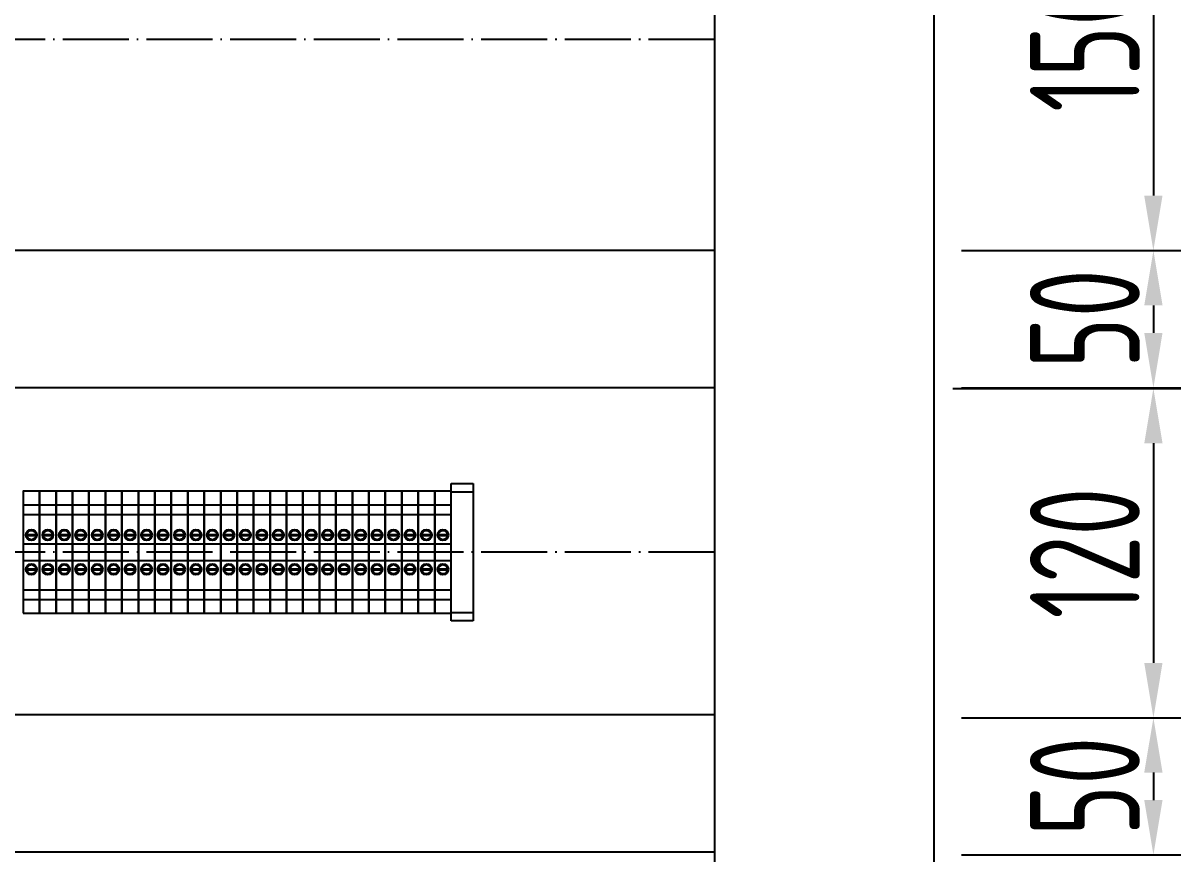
# Model space of a CAD drawing. Header units: millimetres. Extents: x 30557 to 235556, y -116603 to -73383.
# Drawn here: x 131766.6 to 132188.6, y -75101.3 to -74798.6 of the extents above; entities that cross this region are included whole.
import ezdxf

# ---------------------------------------------------------------- set-up
doc = ezdxf.new("R2010")
doc.units = ezdxf.units.MM
doc.linetypes.add('ZWCAD_ISO04W100', pattern=[30.5, 24, -3, 0.5, -3])
doc.layers.add('_Drawing', color=7, linetype='Continuous', lineweight=25)
doc.styles.add('supcon', font='sceie.shx', dxfattribs={"width": 0.75, "height": 40, "bigfont": 'sceic.shx'})
doc.dimstyles.new('supcon', dxfattribs={"dimtxt": 20, "dimasz": 20, "dimexe": 10, "dimexo": 10, "dimgap": 5, "dimtad": 1, "dimtoh": 1, "dimdec": 0, "dimzin": 0, "dimdsep": 46, "dimtxsty": 'supcon', "dimcen": 0.09, "dimclrd": 2, "dimclre": 2, "dimclrt": 2, "dimadec": 0, "dimazin": 0, "dimtfac": 1, "dimtdec": 0, "dimtofl": 0, "dimtmove": 0, "dimatfit": 3, "dimfxl": 1, "dimtolj": 1, "dimtzin": 0, "dimarcsym": 0})

# ---------------------------------------------------------------- blocks, each defined once
blk = doc.blocks.new('SAKDU2.5')
at = {"color": 253}
for p, q in [((516132.13, 339835.66), (516138.13, 339835.66)), ((516132.13, 339832.16), (516138.13, 339832.16)), ((516133.43, 339824.81), (516136.82, 339824.81)), ((516133.43, 339824.51), (516136.82, 339824.51)), ((516132.13, 339821.41), (516138.13, 339821.41)), ((516132.13, 339815.41), (516138.13, 339815.41)), ((516133.43, 339812.31), (516136.82, 339812.31)), ((516133.43, 339812.01), (516136.82, 339812.01)), ((516132.13, 339804.66), (516138.13, 339804.66)), ((516132.13, 339801.16), (516138.13, 339801.16))]:
    blk.add_line(p, q, dxfattribs=at)
at = {"color": 253, "lineweight": -3}
blk.add_lwpolyline([(516132.13, 339796.16), (516138.13, 339796.16), (516138.13, 339840.66), (516132.13, 339840.66)], close=True, dxfattribs=at)
at = {"color": 253}
for centre, radius in [((516135.13, 339824.66), 2), ((516135.13, 339824.66), 1.7), ((516135.13, 339812.16), 2), ((516135.13, 339812.16), 1.7)]:
    blk.add_circle(centre, radius, dxfattribs=at)
blk = doc.blocks.new('8端子块')
for p in [(-500909.85, -336987.34), (-500903.85, -336987.34), (-500897.85, -336987.34), (-500891.85, -336987.34), (-500885.85, -336987.34), (-500879.85, -336987.34), (-500873.85, -336987.34), (-500867.85, -336987.34)]:
    blk.add_blockref('SAKDU2.5', p)
blk = doc.blocks.new('固定块')
for p, q in [((516096.27, 339845.14), (516104.27, 339845.14)), ((516096.27, 339795.14), (516096.27, 339845.14)), ((516096.27, 339842.14), (516104.27, 339842.14)), ((516104.27, 339845.14), (516104.27, 339795.14)), ((516096.27, 339798.14), (516104.27, 339798.14)), ((516104.27, 339795.14), (516096.27, 339795.14))]:
    blk.add_line(p, q)
blk = doc.blocks.new('*D500')
at = {"color": 2, "linetype": 'Continuous', "lineweight": -2}
for p, q in [((132108.55, -74731.52), (132188.55, -74731.52)), ((132178.55, -74751.52), (132178.55, -74861.46)), ((132118.57, -74881.46), (132188.55, -74881.46))]:
    blk.add_line(p, q, dxfattribs=at)
at = {"color": 2}
for points in [[(132181.89, -74751.52), (132175.22, -74751.52), (132178.55, -74731.52)], [(132175.22, -74861.46), (132181.89, -74861.46), (132178.55, -74881.46)]]:
    blk.add_solid(points, dxfattribs=at)
at = {"layer": 'DEFPOINTS', "color": 0}
for p in [(132098.55, -74731.52), (132108.57, -74881.46), (132178.55, -74881.46)]:
    blk.add_point(p, dxfattribs=at)
at = {"color": 2, "insert": (132153.55, -74806.49), "char_height": 40, "attachment_point": 5, "rotation": 90, "style": 'supcon'}
blk.add_mtext('\\A1;150', dxfattribs=at)
blk = doc.blocks.new('*D501')
at = {"color": 2, "linetype": 'Continuous', "lineweight": -2}
for p, q in [((132108.57, -74881.46), (132188.57, -74881.46)), ((132178.57, -74901.46), (132178.57, -74911.46)), ((132108.57, -74931.46), (132188.57, -74931.46))]:
    blk.add_line(p, q, dxfattribs=at)
at = {"color": 2}
for points in [[(132181.9, -74901.46), (132175.24, -74901.46), (132178.57, -74881.46)], [(132175.24, -74911.46), (132181.9, -74911.46), (132178.57, -74931.46)]]:
    blk.add_solid(points, dxfattribs=at)
at = {"layer": 'DEFPOINTS', "color": 0}
for p in [(132098.57, -74881.46), (132098.57, -74931.46), (132178.57, -74931.46)]:
    blk.add_point(p, dxfattribs=at)
at = {"color": 2, "insert": (132153.57, -74906.33), "char_height": 40, "attachment_point": 5, "rotation": 90, "style": 'supcon'}
blk.add_mtext('\\A1;50', dxfattribs=at)
blk = doc.blocks.new('*D502')
at = {"color": 2, "lineweight": -2}
for p, q in [((132105.46, -74931.68), (132188.57, -74931.68)), ((132178.57, -74951.68), (132178.57, -75031.73)), ((132118.57, -75051.73), (132188.57, -75051.73))]:
    blk.add_line(p, q, dxfattribs=at)
at = {"color": 2}
for points in [[(132181.9, -74951.68), (132175.24, -74951.68), (132178.57, -74931.68)], [(132175.24, -75031.73), (132181.9, -75031.73), (132178.57, -75051.73)]]:
    blk.add_solid(points, dxfattribs=at)
at = {"layer": 'DEFPOINTS', "color": 0}
for p in [(132095.46, -74931.68), (132108.57, -75051.73), (132178.57, -75051.73)]:
    blk.add_point(p, dxfattribs=at)
at = {"color": 2, "insert": (132153.57, -74991.71), "char_height": 40, "attachment_point": 5, "rotation": 90, "style": 'supcon'}
blk.add_mtext('\\A1;120', dxfattribs=at)
blk = doc.blocks.new('*D503')
at = {"color": 2, "linetype": 'Continuous', "lineweight": -2}
for p, q in [((132108.57, -75051.73), (132188.57, -75051.73)), ((132178.57, -75071.73), (132178.57, -75081.73)), ((132108.57, -75101.73), (132188.57, -75101.73))]:
    blk.add_line(p, q, dxfattribs=at)
at = {"color": 2}
for points in [[(132181.9, -75071.73), (132175.23, -75071.73), (132178.57, -75051.73)], [(132175.23, -75081.73), (132181.9, -75081.73), (132178.57, -75101.73)]]:
    blk.add_solid(points, dxfattribs=at)
at = {"layer": 'DEFPOINTS', "color": 0}
for p in [(132098.57, -75051.73), (132098.57, -75101.73), (132178.57, -75101.73)]:
    blk.add_point(p, dxfattribs=at)
at = {"color": 2, "insert": (132153.57, -75076.73), "char_height": 40, "attachment_point": 5, "rotation": 90, "style": 'supcon'}
blk.add_mtext('\\A1;50', dxfattribs=at)

msp = doc.modelspace()

# ---------------------------------------------------------------- linework, layer by layer
at = {"color": 4, "linetype": 'ZWCAD_ISO04W100', "lineweight": -3}
for p, q in [((132018.55, -74804.54), (131278.56, -74804.54)), ((132018.55, -74991.39), (131278.56, -74991.39))]:
    msp.add_line(p, q, dxfattribs=at)
at = {"lineweight": -3}
for p, q in [((132018.55, -74881.46), (131278.56, -74881.46)), ((132018.55, -74931.46), (131278.56, -74931.46)), ((132018.55, -75050.73), (131278.56, -75050.73)), ((132018.55, -75100.73), (131278.56, -75100.73)), ((132018.55, -75100.73), (131278.56, -75100.73))]:
    msp.add_line(p, q, dxfattribs=at)
at = {"layer": '_Drawing', "color": 1}
msp.add_line((132098.55, -73721.46), (132098.54, -75621.51), dxfattribs=at)
at = {"layer": '_Drawing', "lineweight": -3}
msp.add_line((132018.55, -73801.45), (132018.54, -75411.73), dxfattribs=at)

# ---------------------------------------------------------------- block references
for name, p in [('固定块', (-384173.69, -414811.54)), ('8端子块', (116544.3, -77822.46)), ('8端子块', (116592.3, -77822.46)), ('8端子块', (116640.3, -77822.46)), ('SAKDU2.5', (-384221.55, -414809.8)), ('SAKDU2.5', (-384215.55, -414809.8))]:
    msp.add_blockref(name, p)

# ---------------------------------------------------------------- dimensions: what is measured, and where the dimension line sits
at = {"linetype": 'Continuous'}
dim = msp.add_linear_dim(base=(132178.55, -74881.46), p1=(132098.55, -74731.52), p2=(132108.57, -74881.46), angle=90, dimstyle='supcon', dxfattribs=at)
dim.commit()
dim.dimension.update_dxf_attribs({"geometry": '*D500', "text_midpoint": (132153.55, -74806.49)})
for base, p1, p2, picture, middle in [((132178.57, -74931.46), (132098.57, -74881.46), (132098.57, -74931.46), '*D501', (132178.57, -74906.33)), ((132178.57, -75101.73), (132098.57, -75051.73), (132098.57, -75101.73), '*D503', (132178.57, -75076.73))]:
    dim = msp.add_linear_dim(base=base, p1=p1, p2=p2, angle=90, dimstyle='supcon', dxfattribs=at)
    dim.commit()
    dim.dimension.update_dxf_attribs({"geometry": picture, "text_midpoint": middle, "dimtype": 160})
at = {"color": 1}
dim = msp.add_linear_dim(base=(132178.57, -75051.73), p1=(132095.46, -74931.68), p2=(132108.57, -75051.73), angle=90, dimstyle='supcon', dxfattribs=at)
dim.commit()
dim.dimension.update_dxf_attribs({"geometry": '*D502', "text_midpoint": (132153.57, -74991.71)})

doc.saveas('drawing.dxf')
